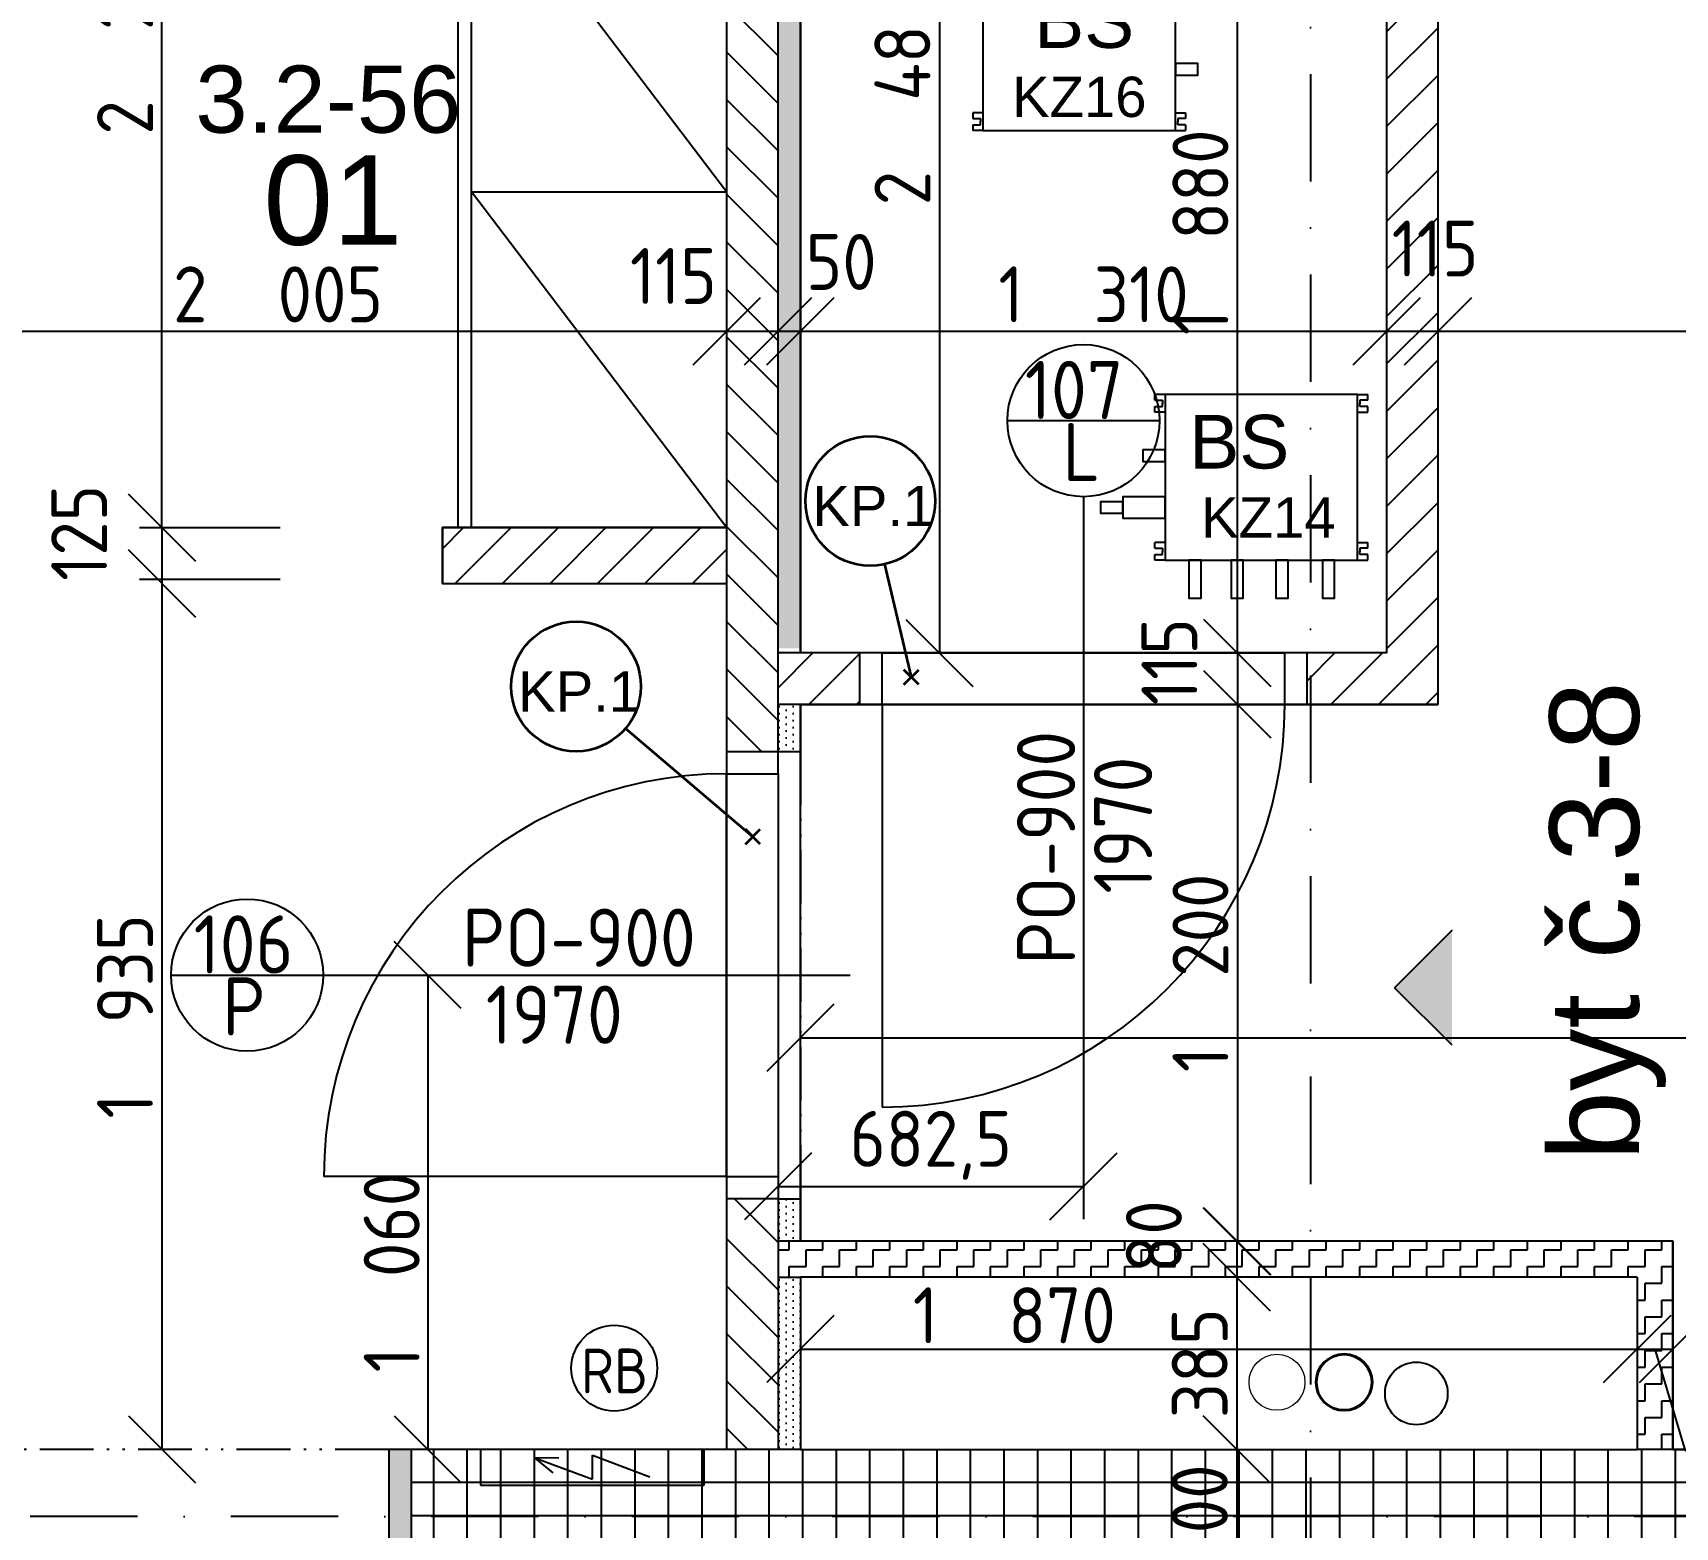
# Model space of a CAD drawing. Extents: x 4511820 to 5180432, y -1526536 to -944957.
# Drawn here: x 4986530 to 4990201, y -1162598 to -1159259 of the extents above; entities that cross this region are included whole.
import ezdxf

# ---------------------------------------------------------------- set-up
doc = ezdxf.new("R2010")
doc.units = 0
doc.header["$MEASUREMENT"] = 0
doc.linetypes.add('ACAD_ISO12W100', pattern=[22, 12, -3, 0.5, -3, 0.5, -3])
doc.linetypes.add('BODKOCIARKOVANA_3', pattern=[5.6, 3, -1.3, 0, -1.3])
doc.layers.get('0').update_dxf_attribs({"linetype": 'CONTINUOUS'})
doc.layers.get('Defpoints').update_dxf_attribs({"color": 61, "linetype": 'CONTINUOUS'})
for name, color, linetype in [('DVERE', 45, 'CONTINUOUS'), ('KÓTY', 4, 'CONTINUOUS'), ('MÚRY', 1, 'CONTINUOUS'), ('osi', 253, 'CONTINUOUS'), ('Plochy', 41, 'CONTINUOUS'), ('POPIS', 7, 'CONTINUOUS'), ('TENKÁ', 7, 'CONTINUOUS'), ('ZARIADENIE', 47, 'CONTINUOUS'), ('ZZ-chladenie', 133, 'CONTINUOUS'), ('ZZ-elektro', 221, 'CONTINUOUS'), ('zz-vetr', 52, 'CONTINUOUS'), ('ŠRAFY', 82, 'CONTINUOUS')]:
    doc.layers.add(name, color=color, linetype=linetype)
for name, color, linetype, lineweight in [('preklady', 74, 'CONTINUOUS', 35), ('zz-kanal-daždová', 136, 'CONTINUOUS', 40), ('zz-kanal-splaskova', 37, 'CONTINUOUS', 18)]:
    doc.layers.add(name, color=color, linetype=linetype, lineweight=lineweight)
doc.styles.add('ARIAL', font='arial.ttf')
doc.styles.add('Style-Arial', font='arial.ttf')
doc.styles.add('STYLE1', font='isocp.shx')
doc.dimstyles.new('STANDARD-50', dxfattribs={"dimtxt": 125, "dimasz": 150, "dimexe": 10, "dimexo": 200, "dimgap": 20, "dimtad": 1, "dimdsep": 46, "dimlunit": 6, "dimtxsty": 'STYLE1', "dimblk1": 'OBLIQUE', "dimblk2": 'OBLIQUE', "dimsah": 1, "dimcen": 2.5, "dimse1": 1, "dimse2": 1, "dimadec": 0, "dimazin": 0, "dimtfac": 1, "dimtmove": 1, "dimatfit": 3, "dimldrblk": 'OBLIQUE', "dimfxl": 1, "dimtolj": 1, "dimtzin": 0, "dimarcsym": 0})
pattern_1 = [(135, (-2976355.03, 198812.926), (-53.0330086, -53.0330086), [])]
pattern_2 = [(45, (515270.5, 303822), (-53.0330086, 53.0330086), [])]
pattern_3 = [(90, (-71441.844, -23850), (-15.625, 7.8125), [0, -15.625])]

# ---------------------------------------------------------------- blocks, each defined once
blk = doc.blocks.new('_OBLIQUE')
at = {"color": 0, "linetype": 'ByBlock'}
blk.add_line((-0.5, -0.5), (0.5, 0.5), dxfattribs=at)
blk = doc.blocks.new('*D12940')
at = {"layer": 'Defpoints', "color": 0}
for p in [(4980571, -1161904.2), (5007401, -1170664.2), (4980571, -1172433.9)]:
    blk.add_point(p, dxfattribs=at)
at = {"layer": 'KÓTY', "color": 0, "lineweight": -2}
blk.add_line((5007401, -1172433.9), (4980571, -1172433.9), dxfattribs=at)
at = {"layer": 'KÓTY', "color": 0, "linetype": 'ByBlock', "lineweight": -2, "xscale": 150, "yscale": 150, "zscale": 150, "rotation": 180}
blk.add_blockref('_OBLIQUE', (4980571, -1172433.9), dxfattribs=at)
at = {"layer": 'KÓTY', "color": 0, "linetype": 'ByBlock', "lineweight": -2, "xscale": 150, "yscale": 150, "zscale": 150}
blk.add_blockref('_OBLIQUE', (5007401, -1172433.9), dxfattribs=at)
at = {"layer": 'KÓTY', "color": 0, "insert": (4993986, -1172351.3), "char_height": 125, "attachment_point": 5, "style": 'STYLE1'}
blk.add_mtext('\\A1;26ﾠ830', dxfattribs=at)
blk = doc.blocks.new('*D18605')
at = {"layer": 'Defpoints', "color": 0}
for p in [(4988878.5, -1160644.2), (4988878.5, -1160759.2), (4989222.5, -1160759.2)]:
    blk.add_point(p, dxfattribs=at)
at = {"layer": 'KÓTY', "color": 0, "lineweight": -2}
blk.add_line((4989222.5, -1160644.2), (4989222.5, -1160759.2), dxfattribs=at)
at = {"layer": 'KÓTY', "color": 0, "linetype": 'ByBlock', "lineweight": -2, "xscale": 150, "yscale": 150, "zscale": 150}
for p, rotation in [((4989222.5, -1160644.2), 90), ((4989222.5, -1160759.2), 270)]:
    blk.add_blockref('_OBLIQUE', p, dxfattribs=dict(at, rotation=rotation))
at = {"layer": 'KÓTY', "color": 0, "insert": (4989070.6, -1160663.8), "char_height": 125, "attachment_point": 5, "rotation": 90, "style": 'STYLE1'}
blk.add_mtext('\\A1;115', dxfattribs=at)
blk = doc.blocks.new('*D18606')
at = {"layer": 'Defpoints', "color": 0}
for p in [(4989222.5, -1160759.2), (4989222.5, -1161959.2), (4989222.5, -1161959.2)]:
    blk.add_point(p, dxfattribs=at)
at = {"layer": 'KÓTY', "color": 0, "lineweight": -2}
blk.add_line((4989222.5, -1160759.2), (4989222.5, -1161959.2), dxfattribs=at)
at = {"layer": 'KÓTY', "color": 0, "linetype": 'ByBlock', "lineweight": -2, "xscale": 150, "yscale": 150, "zscale": 150}
for p, rotation in [((4989222.5, -1160759.2), 90), ((4989222.5, -1161959.2), 270)]:
    blk.add_blockref('_OBLIQUE', p, dxfattribs=dict(at, rotation=rotation))
at = {"layer": 'KÓTY', "color": 0, "insert": (4989140, -1161359.2), "char_height": 125, "attachment_point": 5, "rotation": 90, "style": 'STYLE1'}
blk.add_mtext('\\A1;1ﾠ200', dxfattribs=at)
blk = doc.blocks.new('*D18615')
at = {"layer": 'Defpoints', "color": 0}
for p in [(4987128.5, -1160364.2), (4986819, -1160489.2), (4987128.5, -1160489.2)]:
    blk.add_point(p, dxfattribs=at)
at = {"layer": 'KÓTY', "color": 0, "lineweight": -2}
blk.add_line((4986819, -1160364.2), (4986819, -1160489.2), dxfattribs=at)
at = {"layer": 'KÓTY', "color": 0, "linetype": 'ByBlock', "lineweight": -2, "xscale": 150, "yscale": 150, "zscale": 150}
for p, rotation in [((4986819, -1160364.2), 90), ((4986819, -1160489.2), 270)]:
    blk.add_blockref('_OBLIQUE', p, dxfattribs=dict(at, rotation=rotation))
at = {"layer": 'KÓTY', "color": 0, "insert": (4986634, -1160375.9), "char_height": 125, "attachment_point": 5, "rotation": 90, "style": 'STYLE1'}
blk.add_mtext('\\A1;125', dxfattribs=at)
blk = doc.blocks.new('*D18616')
at = {"layer": 'Defpoints', "color": 0}
for p in [(4987128.5, -1160489.2), (4986819, -1162424.2), (4987128.5, -1162424.2)]:
    blk.add_point(p, dxfattribs=at)
at = {"layer": 'KÓTY', "color": 0, "lineweight": -2}
blk.add_line((4986819, -1160489.2), (4986819, -1162424.2), dxfattribs=at)
at = {"layer": 'KÓTY', "color": 0, "linetype": 'ByBlock', "lineweight": -2, "xscale": 150, "yscale": 150, "zscale": 150}
for p, rotation in [((4986819, -1160489.2), 90), ((4986819, -1162424.2), 270)]:
    blk.add_blockref('_OBLIQUE', p, dxfattribs=dict(at, rotation=rotation))
at = {"layer": 'KÓTY', "color": 0, "insert": (4986736.5, -1161456.7), "char_height": 125, "attachment_point": 5, "rotation": 90, "style": 'STYLE1'}
blk.add_mtext('\\A1;1ﾠ935', dxfattribs=at)
blk = doc.blocks.new('*D18617')
at = {"layer": 'Defpoints', "color": 0}
for p in [(4987282.7, -1161364.2), (4987282.7, -1162424.2), (4987413, -1162424.2)]:
    blk.add_point(p, dxfattribs=at)
at = {"layer": 'KÓTY', "color": 0, "lineweight": -2}
blk.add_line((4987413, -1161364.2), (4987413, -1162424.2), dxfattribs=at)
at = {"layer": 'KÓTY', "color": 0, "linetype": 'ByBlock', "lineweight": -2, "xscale": 150, "yscale": 150, "zscale": 150}
for p, rotation in [((4987413, -1161364.2), 90), ((4987413, -1162424.2), 270)]:
    blk.add_blockref('_OBLIQUE', p, dxfattribs=dict(at, rotation=rotation))
at = {"layer": 'KÓTY', "color": 0, "insert": (4987332.5, -1162028), "char_height": 125, "attachment_point": 5, "rotation": 90, "style": 'STYLE1'}
blk.add_mtext('\\A1;1ﾠ060', dxfattribs=at)
blk = doc.blocks.new('*D18618')
at = {"layer": 'Defpoints', "color": 0}
for p in [(4986819, -1158139.2), (4987128.5, -1158139.2), (4987128.5, -1160364.2)]:
    blk.add_point(p, dxfattribs=at)
at = {"layer": 'KÓTY', "color": 0, "lineweight": -2}
blk.add_line((4986819, -1160364.2), (4986819, -1158139.2), dxfattribs=at)
at = {"layer": 'KÓTY', "color": 0, "linetype": 'ByBlock', "lineweight": -2, "xscale": 150, "yscale": 150, "zscale": 150}
for p, rotation in [((4986819, -1158139.2), 90), ((4986819, -1160364.2), 270)]:
    blk.add_blockref('_OBLIQUE', p, dxfattribs=dict(at, rotation=rotation))
at = {"layer": 'KÓTY', "color": 0, "insert": (4986736.5, -1159251.7), "char_height": 125, "attachment_point": 5, "rotation": 90, "style": 'STYLE1'}
blk.add_mtext('\\A1;2ﾠ225', dxfattribs=at)
blk = doc.blocks.new('*D18621')
at = {"layer": 'Defpoints', "color": 0}
for p in [(4986076, -1159925.5), (4988081, -1159925.5), (4988081, -1159925.5)]:
    blk.add_point(p, dxfattribs=at)
at = {"layer": 'KÓTY', "color": 0, "lineweight": -2}
blk.add_line((4986076, -1159925.5), (4988081, -1159925.5), dxfattribs=at)
at = {"layer": 'KÓTY', "color": 0, "linetype": 'ByBlock', "lineweight": -2, "xscale": 150, "yscale": 150, "zscale": 150, "rotation": 180}
blk.add_blockref('_OBLIQUE', (4986076, -1159925.5), dxfattribs=at)
at = {"layer": 'KÓTY', "color": 0, "linetype": 'ByBlock', "lineweight": -2, "xscale": 150, "yscale": 150, "zscale": 150}
blk.add_blockref('_OBLIQUE', (4988081, -1159925.5), dxfattribs=at)
at = {"layer": 'KÓTY', "color": 0, "insert": (4987078.5, -1159843), "char_height": 125, "attachment_point": 5, "style": 'STYLE1'}
blk.add_mtext('\\A1;2ﾠ005', dxfattribs=at)
blk = doc.blocks.new('*D18622')
at = {"layer": 'Defpoints', "color": 0}
for p in [(4988081, -1159925.5), (4988196, -1159925.5), (4988196, -1159925.5)]:
    blk.add_point(p, dxfattribs=at)
at = {"layer": 'KÓTY', "color": 0, "lineweight": -2}
blk.add_line((4988081, -1159925.5), (4988196, -1159925.5), dxfattribs=at)
at = {"layer": 'KÓTY', "color": 0, "linetype": 'ByBlock', "lineweight": -2, "xscale": 150, "yscale": 150, "zscale": 150, "rotation": 180}
blk.add_blockref('_OBLIQUE', (4988081, -1159925.5), dxfattribs=at)
at = {"layer": 'KÓTY', "color": 0, "linetype": 'ByBlock', "lineweight": -2, "xscale": 150, "yscale": 150, "zscale": 150}
blk.add_blockref('_OBLIQUE', (4988196, -1159925.5), dxfattribs=at)
at = {"layer": 'KÓTY', "color": 0, "insert": (4987962, -1159802), "char_height": 125, "attachment_point": 5, "style": 'STYLE1'}
blk.add_mtext('\\A1;115', dxfattribs=at)
blk = doc.blocks.new('*D18623')
at = {"layer": 'Defpoints', "color": 0}
for p in [(4988196, -1159925.5), (4988246, -1159925.5), (4988246, -1159925.5)]:
    blk.add_point(p, dxfattribs=at)
at = {"layer": 'KÓTY', "color": 0, "lineweight": -2}
blk.add_line((4988196, -1159925.5), (4988246, -1159925.5), dxfattribs=at)
at = {"layer": 'KÓTY', "color": 0, "linetype": 'ByBlock', "lineweight": -2, "xscale": 150, "yscale": 150, "zscale": 150, "rotation": 180}
blk.add_blockref('_OBLIQUE', (4988196, -1159925.5), dxfattribs=at)
at = {"layer": 'KÓTY', "color": 0, "linetype": 'ByBlock', "lineweight": -2, "xscale": 150, "yscale": 150, "zscale": 150}
blk.add_blockref('_OBLIQUE', (4988246, -1159925.5), dxfattribs=at)
at = {"layer": 'KÓTY', "color": 0, "insert": (4988337, -1159770.5), "char_height": 125, "attachment_point": 5, "style": 'STYLE1'}
blk.add_mtext('\\A1;50', dxfattribs=at)
blk = doc.blocks.new('*D18624')
at = {"layer": 'Defpoints', "color": 0}
for p in [(4988246, -1159925.5), (4989556, -1159925.5), (4989556, -1159925.5)]:
    blk.add_point(p, dxfattribs=at)
at = {"layer": 'KÓTY', "color": 0, "lineweight": -2}
blk.add_line((4988246, -1159925.5), (4989556, -1159925.5), dxfattribs=at)
at = {"layer": 'KÓTY', "color": 0, "linetype": 'ByBlock', "lineweight": -2, "xscale": 150, "yscale": 150, "zscale": 150, "rotation": 180}
blk.add_blockref('_OBLIQUE', (4988246, -1159925.5), dxfattribs=at)
at = {"layer": 'KÓTY', "color": 0, "linetype": 'ByBlock', "lineweight": -2, "xscale": 150, "yscale": 150, "zscale": 150}
blk.add_blockref('_OBLIQUE', (4989556, -1159925.5), dxfattribs=at)
at = {"layer": 'KÓTY', "color": 0, "insert": (4988901, -1159843), "char_height": 125, "attachment_point": 5, "style": 'STYLE1'}
blk.add_mtext('\\A1;1ﾠ310', dxfattribs=at)
blk = doc.blocks.new('*D18625')
at = {"layer": 'Defpoints', "color": 0}
for p in [(4989556, -1159925.5), (4989671, -1159925.5), (4989671, -1159925.5)]:
    blk.add_point(p, dxfattribs=at)
at = {"layer": 'KÓTY', "color": 0, "lineweight": -2}
blk.add_line((4989556, -1159925.5), (4989671, -1159925.5), dxfattribs=at)
at = {"layer": 'KÓTY', "color": 0, "linetype": 'ByBlock', "lineweight": -2, "xscale": 150, "yscale": 150, "zscale": 150, "rotation": 180}
blk.add_blockref('_OBLIQUE', (4989556, -1159925.5), dxfattribs=at)
at = {"layer": 'KÓTY', "color": 0, "linetype": 'ByBlock', "lineweight": -2, "xscale": 150, "yscale": 150, "zscale": 150}
blk.add_blockref('_OBLIQUE', (4989671, -1159925.5), dxfattribs=at)
at = {"layer": 'KÓTY', "color": 0, "insert": (4989664.3, -1159740.5), "char_height": 125, "attachment_point": 5, "style": 'STYLE1'}
blk.add_mtext('\\A1;115', dxfattribs=at)
blk = doc.blocks.new('*D18626')
at = {"layer": 'Defpoints', "color": 0}
for p in [(4989222.5, -1158764.2), (4989371, -1158764.2), (4989221.7, -1160644.2)]:
    blk.add_point(p, dxfattribs=at)
at = {"layer": 'KÓTY', "color": 0, "lineweight": -2}
blk.add_line((4989222.5, -1160644.2), (4989222.5, -1158764.2), dxfattribs=at)
at = {"layer": 'KÓTY', "color": 0, "linetype": 'ByBlock', "lineweight": -2, "xscale": 150, "yscale": 150, "zscale": 150}
for p, rotation in [((4989222.5, -1158764.2), 90), ((4989222.5, -1160644.2), 270)]:
    blk.add_blockref('_OBLIQUE', p, dxfattribs=dict(at, rotation=rotation))
at = {"layer": 'KÓTY', "color": 0, "insert": (4989140, -1159704.2), "char_height": 125, "attachment_point": 5, "rotation": 90, "style": 'STYLE1'}
blk.add_mtext('\\A1;1ﾠ880', dxfattribs=at)
blk = doc.blocks.new('*D18627')
at = {"layer": 'Defpoints', "color": 0}
for p in [(4988246, -1158164.2), (4988246, -1160644.2), (4988556.5, -1160644.2)]:
    blk.add_point(p, dxfattribs=at)
at = {"layer": 'KÓTY', "color": 0, "lineweight": -2}
blk.add_line((4988556.5, -1158164.2), (4988556.5, -1160644.2), dxfattribs=at)
at = {"layer": 'KÓTY', "color": 0, "linetype": 'ByBlock', "lineweight": -2, "xscale": 150, "yscale": 150, "zscale": 150}
for p, rotation in [((4988556.5, -1158164.2), 90), ((4988556.5, -1160644.2), 270)]:
    blk.add_blockref('_OBLIQUE', p, dxfattribs=dict(at, rotation=rotation))
at = {"layer": 'KÓTY', "color": 0, "insert": (4988474, -1159404.2), "char_height": 125, "attachment_point": 5, "rotation": 90, "style": 'STYLE1'}
blk.add_mtext('\\A1;2ﾠ480', dxfattribs=at)
blk = doc.blocks.new('*D18631')
at = {"layer": 'Defpoints', "color": 0}
for p in [(4989671, -1159925.5), (4991321, -1159925.5), (4991321, -1159925.5)]:
    blk.add_point(p, dxfattribs=at)
at = {"layer": 'KÓTY', "color": 0, "lineweight": -2}
blk.add_line((4989671, -1159925.5), (4991321, -1159925.5), dxfattribs=at)
at = {"layer": 'KÓTY', "color": 0, "linetype": 'ByBlock', "lineweight": -2, "xscale": 150, "yscale": 150, "zscale": 150, "rotation": 180}
blk.add_blockref('_OBLIQUE', (4989671, -1159925.5), dxfattribs=at)
at = {"layer": 'KÓTY', "color": 0, "linetype": 'ByBlock', "lineweight": -2, "xscale": 150, "yscale": 150, "zscale": 150}
blk.add_blockref('_OBLIQUE', (4991321, -1159925.5), dxfattribs=at)
at = {"layer": 'KÓTY', "color": 0, "insert": (4990496, -1159843), "char_height": 125, "attachment_point": 5, "style": 'STYLE1'}
blk.add_mtext('\\A1;1ﾠ650', dxfattribs=at)
blk = doc.blocks.new('*D18723')
at = {"layer": 'Defpoints', "color": 0}
for p in [(4989222.5, -1161959.2), (4989221, -1162039.2), (4989222.5, -1162039.2)]:
    blk.add_point(p, dxfattribs=at)
at = {"layer": 'KÓTY', "color": 0, "lineweight": -2}
blk.add_line((4989221, -1161959.2), (4989221, -1162039.2), dxfattribs=at)
at = {"layer": 'KÓTY', "color": 0, "linetype": 'ByBlock', "lineweight": -2, "xscale": 150, "yscale": 150, "zscale": 150}
for p, rotation in [((4989221, -1161959.2), 90), ((4989221, -1162039.2), 270)]:
    blk.add_blockref('_OBLIQUE', p, dxfattribs=dict(at, rotation=rotation))
at = {"layer": 'KÓTY', "color": 0, "insert": (4989036, -1161948.4), "char_height": 125, "attachment_point": 5, "rotation": 90, "style": 'STYLE1'}
blk.add_mtext('\\A1;80', dxfattribs=at)
blk = doc.blocks.new('*D18724')
at = {"layer": 'Defpoints', "color": 0}
for p in [(4988246, -1162039.2), (4988196, -1162424.2), (4989221, -1162424.2)]:
    blk.add_point(p, dxfattribs=at)
at = {"layer": 'KÓTY', "color": 0, "lineweight": -2}
blk.add_line((4989221, -1162039.2), (4989221, -1162424.2), dxfattribs=at)
at = {"layer": 'KÓTY', "color": 0, "linetype": 'ByBlock', "lineweight": -2, "xscale": 150, "yscale": 150, "zscale": 150}
for p, rotation in [((4989221, -1162039.2), 90), ((4989221, -1162424.2), 270)]:
    blk.add_blockref('_OBLIQUE', p, dxfattribs=dict(at, rotation=rotation))
at = {"layer": 'KÓTY', "color": 0, "insert": (4989138.5, -1162231.7), "char_height": 125, "attachment_point": 5, "rotation": 90, "style": 'STYLE1'}
blk.add_mtext('\\A1;385', dxfattribs=at)
blk = doc.blocks.new('*D18725')
at = {"layer": 'Defpoints', "color": 0}
for p in [(4988246, -1162039.2), (4990116, -1162039.2), (4990116, -1162200)]:
    blk.add_point(p, dxfattribs=at)
at = {"layer": 'KÓTY', "color": 0, "lineweight": -2}
blk.add_line((4988246, -1162200), (4990116, -1162200), dxfattribs=at)
at = {"layer": 'KÓTY', "color": 0, "linetype": 'ByBlock', "lineweight": -2, "xscale": 150, "yscale": 150, "zscale": 150, "rotation": 180}
blk.add_blockref('_OBLIQUE', (4988246, -1162200), dxfattribs=at)
at = {"layer": 'KÓTY', "color": 0, "linetype": 'ByBlock', "lineweight": -2, "xscale": 150, "yscale": 150, "zscale": 150}
blk.add_blockref('_OBLIQUE', (4990116, -1162200), dxfattribs=at)
at = {"layer": 'KÓTY', "color": 0, "insert": (4988724, -1162124.5), "char_height": 125, "attachment_point": 5, "style": 'STYLE1'}
blk.add_mtext('\\A1;1ﾠ870', dxfattribs=at)
blk = doc.blocks.new('*D18726')
at = {"layer": 'Defpoints', "color": 0}
for p in [(4990116, -1162039.2), (4990196, -1162039.2), (4990196, -1162200)]:
    blk.add_point(p, dxfattribs=at)
at = {"layer": 'KÓTY', "color": 0, "lineweight": -2}
for p, q in [((4990116, -1162200), (4990196, -1162200)), ((4990224.3, -1162427.5), (4990156, -1162200)), ((4990401.8, -1162427.5), (4990224.3, -1162427.5))]:
    blk.add_line(p, q, dxfattribs=at)
at = {"layer": 'KÓTY', "color": 0, "linetype": 'ByBlock', "lineweight": -2, "xscale": 150, "yscale": 150, "zscale": 150, "rotation": 180}
blk.add_blockref('_OBLIQUE', (4990116, -1162200), dxfattribs=at)
at = {"layer": 'KÓTY', "color": 0, "linetype": 'ByBlock', "lineweight": -2, "xscale": 150, "yscale": 150, "zscale": 150}
blk.add_blockref('_OBLIQUE', (4990196, -1162200), dxfattribs=at)
at = {"layer": 'KÓTY', "color": 0, "insert": (4990313, -1162345), "char_height": 125, "attachment_point": 5, "style": 'STYLE1'}
blk.add_mtext('\\A1;80', dxfattribs=at)
blk = doc.blocks.new('*D18727')
at = {"layer": 'Defpoints', "color": 0}
for p in [(4993871, -1161504.5), (4988246, -1161959.2), (4993871, -1161959.2)]:
    blk.add_point(p, dxfattribs=at)
at = {"layer": 'KÓTY', "color": 0, "lineweight": -2}
blk.add_line((4988246, -1161504.5), (4993871, -1161504.5), dxfattribs=at)
at = {"layer": 'KÓTY', "color": 0, "linetype": 'ByBlock', "lineweight": -2, "xscale": 150, "yscale": 150, "zscale": 150, "rotation": 180}
blk.add_blockref('_OBLIQUE', (4988246, -1161504.5), dxfattribs=at)
at = {"layer": 'KÓTY', "color": 0, "linetype": 'ByBlock', "lineweight": -2, "xscale": 150, "yscale": 150, "zscale": 150}
blk.add_blockref('_OBLIQUE', (4993871, -1161504.5), dxfattribs=at)
at = {"layer": 'KÓTY', "color": 0, "insert": (4991058.5, -1161422), "char_height": 125, "attachment_point": 5, "style": 'STYLE1'}
blk.add_mtext('\\A1;5ﾠ625', dxfattribs=at)
blk = doc.blocks.new('*D18803')
at = {"layer": 'Defpoints', "color": 0}
for p in [(4989221, -1162424.2), (4989221, -1162724.2), (4989221, -1162724.2)]:
    blk.add_point(p, dxfattribs=at)
at = {"layer": 'KÓTY', "color": 0, "lineweight": -2}
blk.add_line((4989221, -1162424.2), (4989221, -1162724.2), dxfattribs=at)
at = {"layer": 'KÓTY', "color": 0, "linetype": 'ByBlock', "lineweight": -2, "xscale": 150, "yscale": 150, "zscale": 150}
for p, rotation in [((4989221, -1162424.2), 90), ((4989221, -1162724.2), 270)]:
    blk.add_blockref('_OBLIQUE', p, dxfattribs=dict(at, rotation=rotation))
at = {"layer": 'KÓTY', "color": 0, "insert": (4989138.5, -1162574.2), "char_height": 125, "attachment_point": 5, "rotation": 90, "style": 'STYLE1'}
blk.add_mtext('\\A1;300', dxfattribs=at)
blk = doc.blocks.new('*D55215')
at = {"layer": 'Defpoints', "color": 0}
for p in [(4988196, -1160644.2), (4988878.5, -1160644.2), (4988878.5, -1161836.5)]:
    blk.add_point(p, dxfattribs=at)
at = {"layer": 'KÓTY', "color": 0, "lineweight": -2}
blk.add_line((4988196, -1161836.5), (4988878.5, -1161836.5), dxfattribs=at)
at = {"layer": 'KÓTY', "color": 0, "linetype": 'ByBlock', "lineweight": -2, "xscale": 150, "yscale": 150, "zscale": 150, "rotation": 180}
blk.add_blockref('_OBLIQUE', (4988196, -1161836.5), dxfattribs=at)
at = {"layer": 'KÓTY', "color": 0, "linetype": 'ByBlock', "lineweight": -2, "xscale": 150, "yscale": 150, "zscale": 150}
blk.add_blockref('_OBLIQUE', (4988878.5, -1161836.5), dxfattribs=at)
at = {"layer": 'KÓTY', "color": 0, "insert": (4988537.2, -1161744.7), "char_height": 125, "attachment_point": 5, "style": 'STYLE1'}
blk.add_mtext('\\A1;682,5', dxfattribs=at)

msp = doc.modelspace()

# ---------------------------------------------------------------- hatches: boundary and pattern name
at = {"layer": 'TENKÁ'}
h = msp.add_hatch(color=256, dxfattribs=at)
h.dxf.hatch_style = 1
h.paths.add_polyline_path([(4989702.41, -1161264.179), (4989702.41, -1161521), (4989574, -1161392.59)])
at = {"layer": 'ŠRAFY', "ltscale": 0.25}
h = msp.add_hatch(dxfattribs=at)
h.set_pattern_fill('ANSI31', color=256, scale=600, angle=90, style=0)
h.set_pattern_definition(pattern_1)
h.paths.add_polyline_path([(4988081, -1158114.191), (4988081, -1160364.191), (4988081, -1160489.191), (4988081, -1160864.191), (4988196, -1160864.191), (4988196, -1160759.191), (4988196, -1160634.191), (4988196, -1158114.191)])
at = {"layer": 'ŠRAFY'}
h = msp.add_hatch(dxfattribs=at)
h.set_pattern_fill('DOTS', color=256, scale=250, angle=90)
h.set_pattern_definition(pattern_3)
h.paths.add_polyline_path([(4988196, -1158114.191), (4988196, -1160634.191), (4988246, -1160634.191), (4988246, -1158164.191)])
at = {"layer": 'ŠRAFY', "ltscale": 0.25}
h = msp.add_hatch(dxfattribs=at)
h.set_pattern_fill('ANSI31', color=256, scale=600, style=0)
h.set_pattern_definition(pattern_2)
h.paths.add_polyline_path([(4989671, -1160759.191), (4989671, -1158764.191), (4989556, -1158764.191), (4989556, -1160634.191), (4989556, -1160644.191), (4989378.5, -1160644.191), (4989378.5, -1160759.191)])
h = msp.add_hatch(dxfattribs=at)
h.set_pattern_fill('ANSI31', color=256, scale=600, style=0)
h.set_pattern_definition(pattern_2)
h.paths.add_polyline_path([(4988081, -1160364.191), (4987446, -1160364.191), (4987446, -1160489.191), (4988081, -1160489.191)])
h = msp.add_hatch(dxfattribs=at)
h.set_pattern_fill('ANSI31', color=256, scale=600, style=0)
h.set_pattern_definition(pattern_2)
h.paths.add_polyline_path([(4988196, -1160759.191), (4988246, -1160759.191), (4988378.5, -1160759.191), (4988378.5, -1160644.191), (4988246, -1160644.191), (4988196, -1160644.191)])
at = {"layer": 'ŠRAFY'}
h = msp.add_hatch(dxfattribs=at)
h.set_pattern_fill('DOTS', color=256, scale=250, angle=90)
h.set_pattern_definition(pattern_3)
h.paths.add_polyline_path([(4988196, -1160864.191), (4988246, -1160864.191), (4988246, -1160759.191), (4988196, -1160759.191)])
at = {"layer": 'ŠRAFY', "ltscale": 0.25}
h = msp.add_hatch(dxfattribs=at)
h.set_pattern_fill('ANSI31', color=256, scale=600, angle=90, style=0)
h.set_pattern_definition(pattern_1)
h.paths.add_polyline_path([(4988196, -1162424.191), (4988196, -1161864.191), (4988081, -1161864.191), (4988081, -1162424.191)])
at = {"layer": 'ŠRAFY'}
h = msp.add_hatch(dxfattribs=at)
h.set_pattern_fill('DOTS', color=256, scale=250, angle=90)
h.set_pattern_definition(pattern_3)
h.paths.add_polyline_path([(4988246, -1161959.191), (4988246, -1161864.191), (4988196, -1161864.191), (4988196, -1161959.191)])
at = {"layer": 'ŠRAFY', "ltscale": 0.25}
h = msp.add_hatch(dxfattribs=at)
h.set_pattern_fill('ZIGZAG', color=256, scale=300, style=0)
h.set_pattern_definition([(0, (-68841.5, 303822), (37.5, 37.5), [37.5, -37.5]), (90, (-68804, 303822), (-37.5, 37.5), [37.5, -37.5])])
h.paths.add_polyline_path([(4988246, -1162039.191), (4990116, -1162039.191), (4990116, -1162424.191), (4990196, -1162424.191), (4990196, -1161959.191), (4988246, -1161959.191), (4988196, -1161959.191), (4988196, -1162039.191)])
at = {"layer": 'ŠRAFY'}
h = msp.add_hatch(dxfattribs=at)
h.set_pattern_fill('DOTS', color=256, scale=250, angle=90)
h.set_pattern_definition(pattern_3)
h.paths.add_polyline_path([(4988196, -1162424.191), (4988246, -1162424.191), (4988246, -1162039.191), (4988196, -1162039.191)])
h = msp.add_hatch(dxfattribs=at)
h.set_pattern_fill('DOTS', color=256, scale=250, angle=90)
h.set_pattern_definition([(90, (-71441.844, -23850), (-15.625, 7.8125), [0, -15.625])])
h.paths.add_polyline_path([(4987376, -1169034.191), (4987376, -1162424.191), (4987326, -1162424.191), (4987326, -1169034.191)])
at = {"layer": 'ŠRAFY', "ltscale": 0.25}
h = msp.add_hatch(dxfattribs=at)
h.set_pattern_fill('ANSI37', color=256, scale=600, angle=45)
h.set_pattern_definition([(90, (-3307273.674, 668852.734), (-75, 1e-14), []), (180, (-3307273.674, 668852.734), (-1e-14, -75), [])])
h.paths.add_polyline_path([(4990116, -1162424.191), (4988246, -1162424.191), (4988081, -1162424.191), (4987376, -1162424.191), (4987376, -1162724.191), (4987491, -1162724.191), (4989841, -1162724.191), (4989956, -1162724.191), (4991511, -1162724.191), (4991626, -1162724.191), (4991626, -1162539.191), (4991626, -1162424.191), (4990196, -1162424.191)])

# ---------------------------------------------------------------- linework, layer by layer
at = {"layer": 'DVERE', "ltscale": 0.25}
for p, q in [((4988708.5, -1160125.191), (4989048.5, -1160125.191)), ((4988878.5, -1160295.191), (4988878.5, -1161909.691)), ((4986839.344, -1161364.191), (4987179.344, -1161364.191)), ((4986954.344, -1161364.191), (4988357, -1161364.191))]:
    msp.add_line(p, q, dxfattribs=at)
at = {"layer": 'DVERE'}
for p, q in [((4988428.5, -1160644.191), (4989328.5, -1160644.191)), ((4989328.5, -1160759.191), (4988428.5, -1160759.191)), ((4988428.5, -1160759.191), (4988428.5, -1161659.191)), ((4988081, -1161814.191), (4988081, -1160914.191)), ((4988196, -1160914.191), (4988196, -1161814.191)), ((4988081, -1161814.191), (4987181, -1161814.191))]:
    msp.add_line(p, q, dxfattribs=at)
at = {"layer": 'DVERE', "ltscale": 0.25}
for centre in [(4988878.5, -1160125.191), (4987009.344, -1161364.191)]:
    msp.add_circle(centre, 170, dxfattribs=at)
at = {"layer": 'DVERE'}
for centre, start, end in [((4988428.5, -1160759.191), 270, 0), ((4988081, -1161814.191), 90, 180)]:
    msp.add_arc(centre, 900, start, end, dxfattribs=at)
at = {"layer": 'KÓTY'}
for p, q in [((4986768.5, -1160364.191), (4987083.5, -1160364.191)), ((4986768.5, -1160479.191), (4987083.5, -1160479.191))]:
    msp.add_line(p, q, dxfattribs=at)
at = {"layer": 'MÚRY', "ltscale": 0.25}
for p, q in [((4988081, -1158114.191), (4988081, -1160364.191)), ((4988246, -1158164.191), (4988246, -1160644.191)), ((4987446, -1160364.191), (4988081, -1160364.191)), ((4987446, -1160489.191), (4987446, -1160364.191)), ((4987446, -1160489.191), (4988081, -1160489.191)), ((4988081, -1160489.191), (4988081, -1160914.191)), ((4988246, -1160759.191), (4988246, -1160864.191)), ((4988196, -1160864.191), (4988246, -1160864.191)), ((4988196, -1160914.191), (4988196, -1160864.191)), ((4990196, -1161959.191), (4988246, -1161959.191)), ((4990196, -1161959.191), (4990196, -1162424.191)), ((4990116, -1162039.191), (4988246, -1162039.191)), ((4990116, -1162039.191), (4990116, -1162424.191))]:
    msp.add_line(p, q, dxfattribs=at)
at = {"layer": 'MÚRY'}
for p, q in [((4989556, -1158764.191), (4989556, -1160644.191)), ((4989671, -1160759.191), (4989671, -1158764.191)), ((4988428.5, -1160644.191), (4988246, -1160644.191)), ((4988428.5, -1160759.191), (4988428.5, -1160644.191)), ((4989556, -1160644.191), (4989328.5, -1160644.191)), ((4989328.5, -1160759.191), (4989328.5, -1160644.191)), ((4988428.5, -1160759.191), (4988246, -1160759.191)), ((4989671, -1160759.191), (4989328.5, -1160759.191)), ((4988081, -1160914.191), (4988196, -1160914.191)), ((4988081, -1161814.191), (4988081, -1162424.191)), ((4988081, -1161814.191), (4988196, -1161814.191)), ((4988196, -1161814.191), (4988196, -1161864.191)), ((4988196, -1161864.191), (4988246, -1161864.191)), ((4988246, -1161864.191), (4988246, -1161959.191)), ((4988246, -1162039.191), (4988246, -1162424.191)), ((4988081, -1162424.191), (4987326, -1162424.191)), ((4987326, -1162424.191), (4987326, -1169034.191)), ((4988246, -1162424.191), (4990116, -1162424.191)), ((4990196, -1162424.191), (4991676, -1162424.191))]:
    msp.add_line(p, q, dxfattribs=at)
at = {"layer": 'osi', "linetype": 'BODKOCIARKOVANA_3', "ltscale": 80}
for p, q in [((4989386, -1134257), (4989386, -1171774.191)), ((5041881, -1162574.191), (4978211, -1162574.191))]:
    msp.add_line(p, q, dxfattribs=at)
at = {"layer": 'Plochy'}
for points in [[(4989671, -1160759.191), (4989671, -1153164.191), (4989536, -1153164.191), (4989536, -1151464.191), (4993871, -1151464.191), (4993871, -1153164.191), (4991321, -1153164.191), (4991321, -1156914.191), (4991571, -1156914.191), (4991571, -1156524.191), (4992771, -1156524.191), (4992771, -1156804.191), (4993871, -1156804.191), (4993871, -1158464.191), (4991321, -1158464.191), (4991321, -1161044.191), (4993871, -1161044.191), (4993871, -1162424.191), (4990196, -1162424.191), (4990196, -1161959.191), (4988246, -1161959.191), (4988246, -1160759.191), (4989671, -1160759.191)], [(4988081, -1162424.191), (4987326, -1162424.191), (4987326, -1162724.191), (4986076, -1162724.191), (4986076, -1159154.191), (4985211, -1159154.191), (4985211, -1158114.191), (4988081, -1158114.191), (4988081, -1160364.191), (4987446, -1160364.191), (4987446, -1160489.191), (4988081, -1160489.191)], [(4988246, -1160644.191), (4988246, -1158164.191), (4989371, -1158164.191), (4989371, -1158764.191), (4989556, -1158764.191), (4989556, -1160644.191)]]:
    msp.add_lwpolyline(points, close=True, dxfattribs=at)
at = {"layer": 'preklady'}
for p, q in [((4988493.882, -1160698.382), (4988434.955, -1160445.897)), ((4988477.265, -1160714.999), (4988510.499, -1160681.765)), ((4988510.5, -1160715), (4988477.266, -1160681.766)), ((4988139.5, -1161055), (4987854.973, -1160813.11)), ((4988122.882, -1161071.616), (4988156.116, -1161038.382)), ((4988156.117, -1161071.617), (4988122.883, -1161038.383))]:
    msp.add_line(p, q, dxfattribs=at)
at = {"layer": 'preklady', "ltscale": 0.25}
for centre in [(4988402, -1160304.691), (4987744.5, -1160719.191)]:
    msp.add_circle(centre, 145, dxfattribs=at)
at = {"layer": 'TENKÁ'}
for p, q in [((4988196, -1160864.191), (4988196, -1158114.191)), ((4988081, -1160364.191), (4988081, -1160489.191)), ((4988246, -1160644.191), (4988196, -1160644.191)), ((4988378.5, -1160759.191), (4988378.5, -1160644.191)), ((4989378.5, -1160759.191), (4989378.5, -1160644.191)), ((4988246, -1160759.191), (4988196, -1160759.191)), ((4988081, -1160864.191), (4988196, -1160864.191)), ((4989702.41, -1161264.179), (4989574, -1161392.59)), ((4989702.41, -1161521), (4989574, -1161392.59)), ((4988196, -1161864.191), (4988081, -1161864.191)), ((4988196, -1161864.191), (4988196, -1162424.191)), ((4988246, -1161959.191), (4988196, -1161959.191)), ((4988196, -1162039.191), (4988246, -1162039.191)), ((4987376, -1162424.191), (4987376, -1169034.191)), ((4988246, -1162424.191), (4988081, -1162424.191)), ((4990196, -1162424.191), (4990116, -1162424.191))]:
    msp.add_line(p, q, dxfattribs=at)
at = {"layer": 'TENKÁ', "linetype": 'ACAD_ISO12W100', "ltscale": 10}
for p, q in [((4988246, -1160864.191), (4988246, -1161864.191)), ((4987326, -1162424.191), (4986076, -1162424.191))]:
    msp.add_line(p, q, dxfattribs=at)
at = {"layer": 'ZARIADENIE'}
for p, q in [((4987481, -1160364.191), (4987481, -1158114.191)), ((4987511, -1160364.191), (4987511, -1158114.191)), ((4988081, -1159614.191), (4987511, -1158864.191)), ((4987511, -1159614.191), (4988081, -1159614.191)), ((4988081, -1160364.191), (4987511, -1159614.191))]:
    msp.add_line(p, q, dxfattribs=at)
at = {"layer": 'ZZ-chladenie'}
for p, q in [((4988654, -1159106.749), (4988654, -1159476.749)), ((4989084, -1159476.749), (4989084, -1159106.749)), ((4988654, -1159437.628), (4988631.096, -1159437.628)), ((4988631.096, -1159437.628), (4988631.096, -1159450.01)), ((4988631.096, -1159450.01), (4988648.47, -1159450.01)), ((4988648.47, -1159450.01), (4988648.47, -1159457.188)), ((4989084, -1159437.628), (4989106.904, -1159437.628)), ((4989106.904, -1159450.01), (4989089.53, -1159450.01)), ((4989089.53, -1159450.01), (4989089.53, -1159457.188)), ((4989106.904, -1159437.628), (4989106.904, -1159450.01)), ((4988631.096, -1159464.367), (4988648.47, -1159464.367)), ((4988631.096, -1159464.367), (4988631.096, -1159476.749)), ((4988654, -1159476.749), (4988631.096, -1159476.749)), ((4988648.47, -1159463.367), (4988648.47, -1159456.188)), ((4988648.47, -1159464.367), (4988648.47, -1159457.188)), ((4988654, -1159476.749), (4989084, -1159476.749)), ((4989084, -1159476.749), (4989106.904, -1159476.749)), ((4989089.53, -1159463.367), (4989089.53, -1159456.188)), ((4989089.53, -1159464.367), (4989089.53, -1159457.188)), ((4989106.904, -1159464.367), (4989089.53, -1159464.367)), ((4989106.904, -1159464.367), (4989106.904, -1159476.749)), ((4989061, -1160066.749), (4989038.096, -1160066.749)), ((4989038.096, -1160079.131), (4989038.096, -1160066.749)), ((4989491, -1160066.749), (4989061, -1160066.749)), ((4989061, -1160066.749), (4989061, -1160436.749)), ((4989491, -1160436.749), (4989491, -1160066.749)), ((4989491, -1160066.749), (4989513.904, -1160066.749)), ((4989513.904, -1160079.131), (4989513.904, -1160066.749)), ((4989038.096, -1160079.131), (4989055.47, -1160079.131)), ((4989038.096, -1160105.87), (4989038.096, -1160093.488)), ((4989038.096, -1160093.488), (4989055.47, -1160093.488)), ((4989061, -1160105.87), (4989038.096, -1160105.87)), ((4989055.47, -1160079.131), (4989055.47, -1160086.309)), ((4989055.47, -1160080.131), (4989055.47, -1160087.309)), ((4989055.47, -1160093.488), (4989055.47, -1160086.309)), ((4989491, -1160105.87), (4989513.904, -1160105.87)), ((4989513.904, -1160079.131), (4989496.53, -1160079.131)), ((4989496.53, -1160079.131), (4989496.53, -1160086.309)), ((4989496.53, -1160080.131), (4989496.53, -1160087.309)), ((4989496.53, -1160093.488), (4989496.53, -1160086.309)), ((4989513.904, -1160093.488), (4989496.53, -1160093.488)), ((4989513.904, -1160105.87), (4989513.904, -1160093.488)), ((4989061, -1160397.628), (4989038.096, -1160397.628)), ((4989038.096, -1160410.01), (4989038.096, -1160397.628)), ((4989491, -1160397.628), (4989513.904, -1160397.628)), ((4989513.904, -1160410.01), (4989513.904, -1160397.628)), ((4989038.096, -1160410.01), (4989055.47, -1160410.01)), ((4989038.096, -1160436.749), (4989038.096, -1160424.367)), ((4989038.096, -1160424.367), (4989055.47, -1160424.367)), ((4989061, -1160436.749), (4989038.096, -1160436.749)), ((4989055.47, -1160410.01), (4989055.47, -1160417.188)), ((4989055.47, -1160411.01), (4989055.47, -1160418.188)), ((4989055.47, -1160424.367), (4989055.47, -1160417.188)), ((4989061, -1160436.749), (4989491, -1160436.749)), ((4989491, -1160436.749), (4989513.904, -1160436.749)), ((4989513.904, -1160410.01), (4989496.53, -1160410.01)), ((4989496.53, -1160410.01), (4989496.53, -1160417.188)), ((4989496.53, -1160411.01), (4989496.53, -1160418.188)), ((4989496.53, -1160424.367), (4989496.53, -1160417.188)), ((4989513.904, -1160424.367), (4989496.53, -1160424.367)), ((4989513.904, -1160436.749), (4989513.904, -1160424.367))]:
    msp.add_line(p, q, dxfattribs=at)
for points in [[(4989084, -1159352.973), (4989133.858, -1159352.973), (4989133.858, -1159327.347), (4989084, -1159327.347)], [(4989061, -1160190.525), (4989011.142, -1160190.525), (4989011.142, -1160216.151), (4989061, -1160216.151)], [(4989061, -1160295.599), (4988966.154, -1160295.599), (4988966.154, -1160343.233), (4989061, -1160343.233)], [(4988966.154, -1160306.603), (4988916.296, -1160306.603), (4988916.296, -1160332.229), (4988966.154, -1160332.229)], [(4989141.294, -1160436.749), (4989114.272, -1160436.749), (4989114.272, -1160521.766), (4989141.294, -1160521.766)], [(4989235.723, -1160436.749), (4989208.7, -1160436.749), (4989208.7, -1160521.766), (4989235.723, -1160521.766)], [(4989335.761, -1160436.749), (4989308.738, -1160436.749), (4989308.738, -1160521.766), (4989335.761, -1160521.766)], [(4989439.539, -1160436.749), (4989412.516, -1160436.749), (4989412.516, -1160521.766), (4989439.539, -1160521.766)]]:
    msp.add_lwpolyline(points, close=True, dxfattribs=at)
at = {"layer": 'ZZ-elektro'}
for p, q in [((4987531, -1162424.191), (4987531, -1162504.191)), ((4988031, -1162504.191), (4988031, -1162424.191)), ((4987652.507, -1162442.79), (4987781, -1162491.074)), ((4987705.813, -1162444.113), (4987652.507, -1162442.79)), ((4987693.493, -1162476.899), (4987652.507, -1162442.79)), ((4987781, -1162491.074), (4987781, -1162437.361)), ((4987781, -1162437.361), (4987909.493, -1162485.645)), ((4987531, -1162504.191), (4988031, -1162504.191))]:
    msp.add_line(p, q, dxfattribs=at)
msp.add_circle((4987829.887, -1162242.493), 96, dxfattribs=at)
at = {"layer": 'zz-kanal-daždová'}
msp.add_circle((4989461, -1162274.191), 62.5, dxfattribs=at)
at = {"layer": 'zz-kanal-splaskova'}
msp.add_circle((4989311, -1162274.191), 62.5, dxfattribs=at)
at = {"layer": 'zz-vetr'}
msp.add_circle((4989622.465, -1162299.191), 70, dxfattribs=at)

# ---------------------------------------------------------------- texts
at = {"layer": 'DVERE', "style": 'STYLE1'}
for s, p in [('107', (4988747.47, -1160121.691)), ('L', (4988831.97, -1160260.328)), ('106', (4986889.814, -1161360.691)), ('P', (4986954.314, -1161499.328))]:
    msp.add_text(s, height=130, dxfattribs=at).set_placement(p)
at = {"layer": 'POPIS', "lineweight": 40, "ltscale": 0.25, "style": 'ARIAL'}
for s, height, p in [('3.2-56', 150, (4986893.786, -1159481.725)), ('01', 200, (4987045.828, -1159732.225))]:
    msp.add_text(s, height=height, dxfattribs=at).set_placement(p)
at = {"layer": 'POPIS', "color": 213, "ltscale": 0.25, "style": 'Style-Arial'}
msp.add_text('byt č.3-8', height=200, rotation=90, dxfattribs=at).set_placement((4990119.973, -1161778.976))
at = {"layer": 'preklady', "linetype": 'Continuous', "lineweight": 20, "style": 'ARIAL'}
for p in [(4988272.736, -1160360.948), (4987615.236, -1160775.448)]:
    msp.add_text('KP.1', height=90, dxfattribs=at).set_placement(p)
at = {"layer": 'TENKÁ', "linetype": 'Continuous', "style": 'STYLE1'}
for s, p in [('PO-900', (4988859.917, -1161340.531)), ('1970', (4989032.024, -1161182.38))]:
    msp.add_text(s, height=130, rotation=90, dxfattribs=at).set_placement(p)
for s, p in [('PO-900', (4987489.834, -1161345.608)), ('1970', (4987542.811, -1161517.716))]:
    msp.add_text(s, height=130, dxfattribs=at).set_placement(p)
at = {"layer": 'ZZ-chladenie', "style": 'ARIAL'}
for s, height, p in [('BS', 120, (4988768.339, -1159292.191)), ('KZ16', 90, (4988719.003, -1159446.58)), ('BS', 120, (4989114.98, -1160232.191)), ('KZ14', 90, (4989141.565, -1160386.58))]:
    msp.add_text(s, height=height, dxfattribs=at).set_placement(p)
at = {"layer": 'ZZ-elektro', "style": 'STYLE1'}
msp.add_text('RB', height=100, dxfattribs=at).set_placement((4987755.259, -1162298.692))

# ---------------------------------------------------------------- dimensions: what is measured, and where the dimension line sits
at = {"layer": 'KÓTY'}
for base, p1, p2, picture, middle in [((4986819, -1158139.191), (4987128.5, -1160364.191), (4987128.5, -1158139.191), '*D18618', (4986736.457, -1159251.691)), ((4988556.5, -1160644.191), (4988246, -1158164.191), (4988246, -1160644.191), '*D18627', (4988473.957, -1159404.191)), ((4989222.5, -1158764.191), (4989221.706, -1160644.191), (4989371, -1158764.191), '*D18626', (4989139.957, -1159704.191)), ((4986819, -1160489.191), (4987128.5, -1160364.191), (4987128.5, -1160489.191), '*D18615', (4986634, -1160375.941)), ((4986819, -1162424.191), (4987128.5, -1160489.191), (4987128.5, -1162424.191), '*D18616', (4986736.457, -1161456.691)), ((4989222.5, -1161959.191), (4989222.5, -1160759.191), (4989222.5, -1161959.191), '*D18606', (4989139.957, -1161359.191)), ((4989221, -1162039.191), (4989222.5, -1161959.191), (4989222.5, -1162039.191), '*D18723', (4989036, -1161948.441)), ((4989221, -1162424.191), (4988246, -1162039.191), (4988196, -1162424.191), '*D18724', (4989138.5, -1162231.691)), ((4989221, -1162724.191), (4989221, -1162424.191), (4989221, -1162724.191), '*D18803', (4989138.5, -1162574.191))]:
    dim = msp.add_linear_dim(base=base, p1=p1, p2=p2, angle=90, dimstyle='STANDARD-50', dxfattribs=at)
    dim.commit()
    dim.dimension.update_dxf_attribs({"geometry": picture, "text_midpoint": middle})
for base, p1, p2, picture, middle in [((4989671, -1159925.5), (4989556, -1159925.5), (4989671, -1159925.5), '*D18625', (4989664.25, -1159740.5)), ((4988081, -1159925.5), (4986076, -1159925.5), (4988081, -1159925.5), '*D18621', (4987078.5, -1159842.957)), ((4989556, -1159925.5), (4988246, -1159925.5), (4989556, -1159925.5), '*D18624', (4988901, -1159842.957)), ((4991321, -1159925.5), (4989671, -1159925.5), (4991321, -1159925.5), '*D18631', (4990496, -1159842.957)), ((4993871, -1161504.5), (4988246, -1161959.191), (4993871, -1161959.191), '*D18727', (4991058.5, -1161421.957)), ((4980571, -1172433.883), (5007401, -1170664.191), (4980571, -1161904.191), '*D12940', (4993986, -1172351.34)), ((4990196, -1162200), (4990116, -1162039.191), (4990196, -1162039.191), '*D18726', (4990244.25, -1162345))]:
    dim = msp.add_linear_dim(base=base, p1=p1, p2=p2, dimstyle='STANDARD-50', dxfattribs=at)
    dim.commit()
    dim.dimension.update_dxf_attribs({"geometry": picture, "text_midpoint": middle})
for base, p1, p2, picture, middle in [((4988246, -1159925.5), (4988196, -1159925.5), (4988246, -1159925.5), '*D18623', (4988337, -1159853)), ((4988196, -1159925.5), (4988081, -1159925.5), (4988196, -1159925.5), '*D18622', (4987962, -1159884.5)), ((4990116, -1162200), (4988246, -1162039.191), (4990116, -1162039.191), '*D18725', (4988724, -1162207))]:
    dim = msp.add_linear_dim(base=base, p1=p1, p2=p2, dimstyle='STANDARD-50', dxfattribs=at)
    dim.commit()
    dim.dimension.update_dxf_attribs({"geometry": picture, "text_midpoint": middle, "dimtype": 160})
for base, p1, p2, picture, middle in [((4989222.5, -1160759.191), (4988878.5, -1160644.191), (4988878.5, -1160759.191), '*D18605', (4989153.125, -1160663.84)), ((4987413, -1162424.191), (4987282.68, -1161364.191), (4987282.68, -1162424.191), '*D18617', (4987415, -1162028))]:
    dim = msp.add_linear_dim(base=base, p1=p1, p2=p2, angle=90, dimstyle='STANDARD-50', dxfattribs=at)
    dim.commit()
    dim.dimension.update_dxf_attribs({"geometry": picture, "text_midpoint": middle, "dimtype": 160})
dim = msp.add_linear_dim(base=(4988878.5, -1161836.546), p1=(4988196, -1160644.191), p2=(4988878.5, -1160644.191), dimstyle='STANDARD-50', override={"dimtxsty": 'STYLE1', "dimldrblk": 'OBLIQUE'}, dxfattribs=at)
dim.commit()
dim.dimension.update_dxf_attribs({"geometry": '*D55215', "text_midpoint": (4988537.25, -1161744.671)})

doc.saveas('drawing.dxf')
